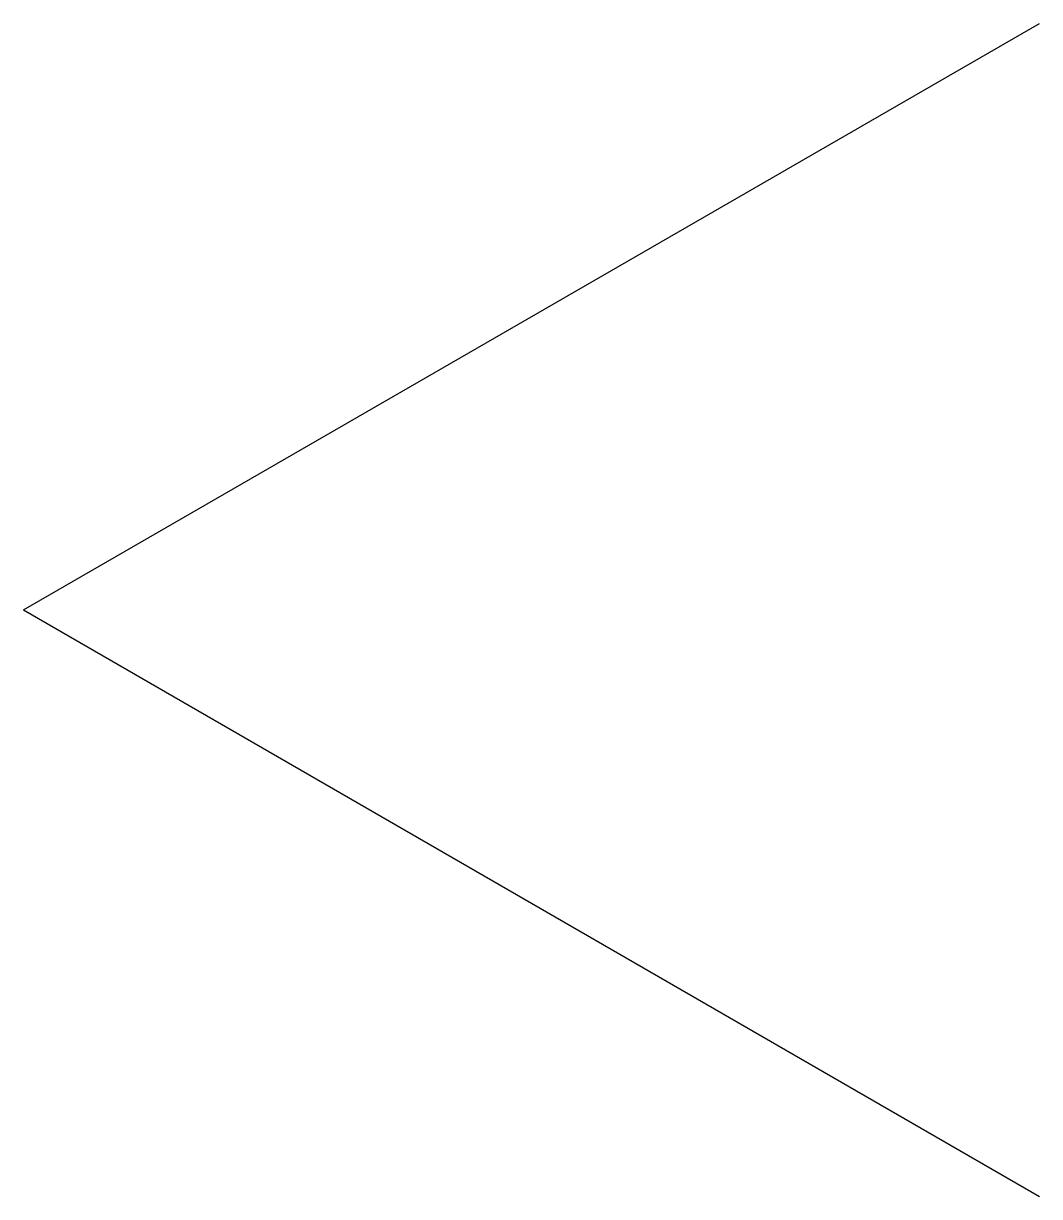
# Model space of a CAD drawing. Extents: x 3145.715 to 3145.845, y -230.507 to -230.357.
import ezdxf

# ---------------------------------------------------------------- set-up
doc = ezdxf.new("R2010")
doc.units = 0
doc.header["$LTSCALE"] = 50
doc.header["$MEASUREMENT"] = 0
doc.layers.get('0').update_dxf_attribs({"linetype": 'CONTINUOUS'})

msp = doc.modelspace()

# ---------------------------------------------------------------- linework, layer by layer
at = {"linetype": 'Continuous'}
for q in [(3145.84487, -230.35703), (3145.84487, -230.50703)]:
    msp.add_line((3145.71497, -230.43203), q, dxfattribs=at)

doc.saveas('drawing.dxf')
